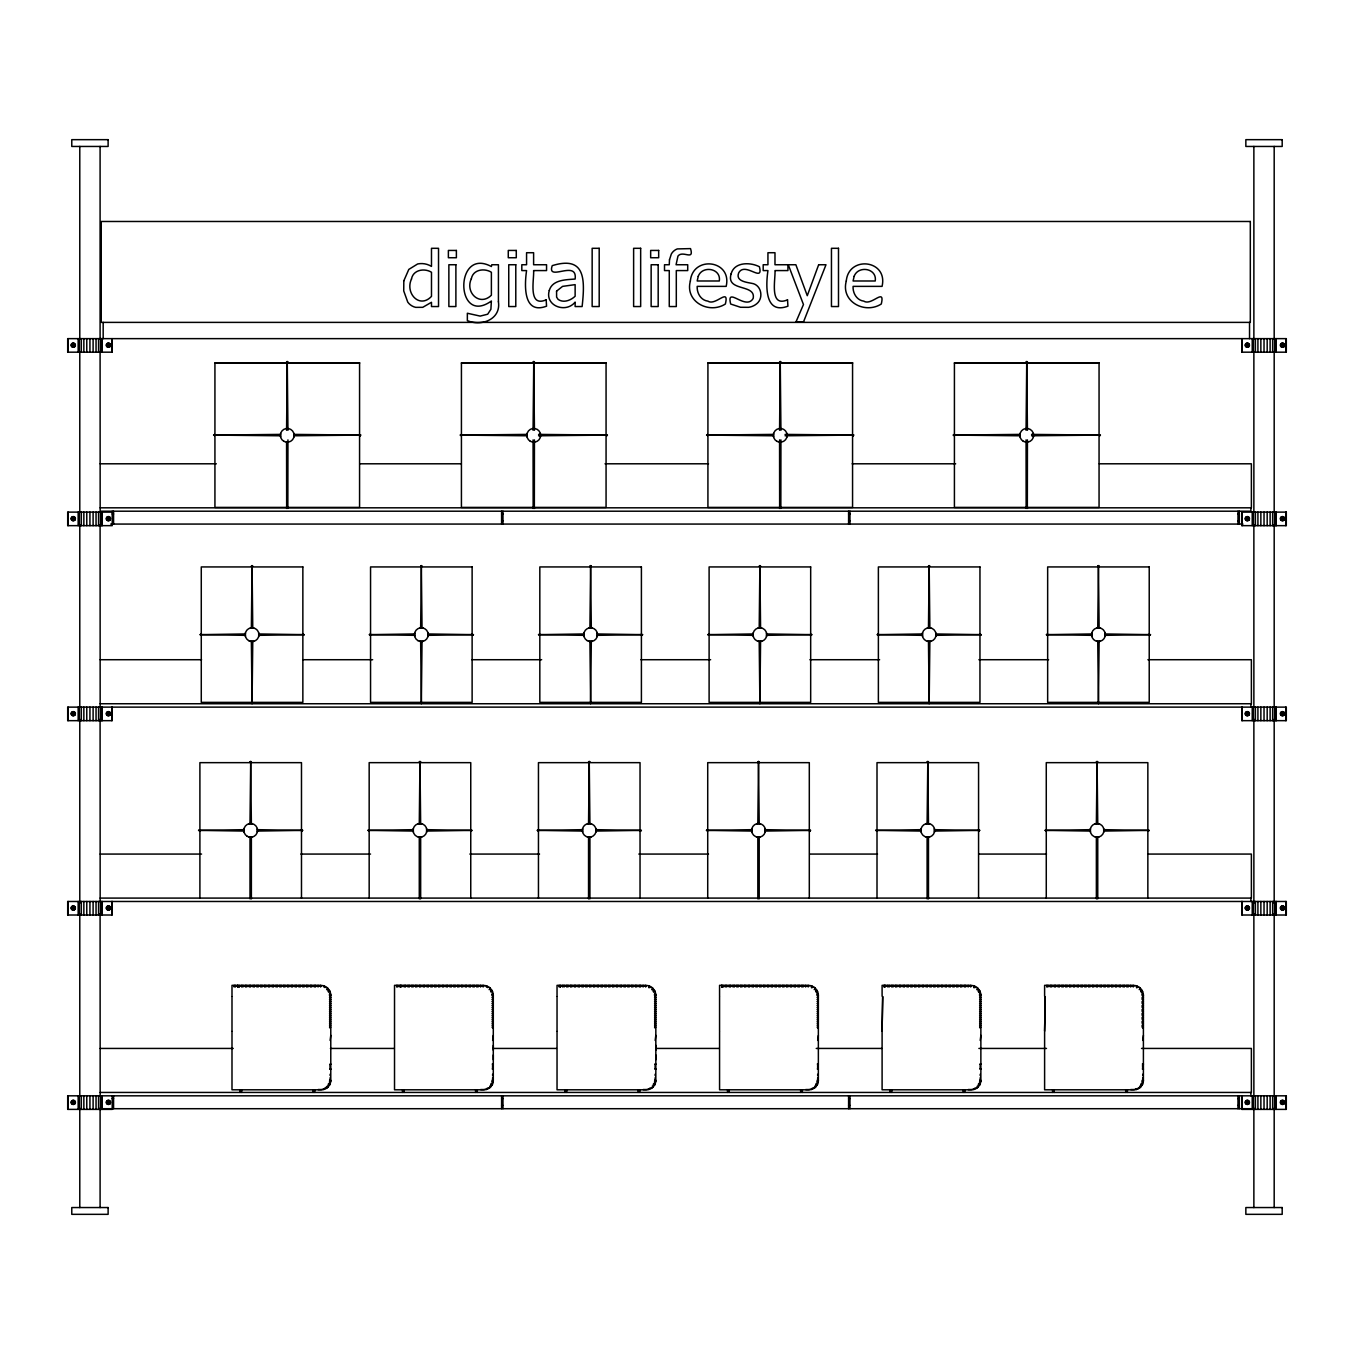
<?xml version="1.0" encoding="UTF-8"?>
<svg xmlns="http://www.w3.org/2000/svg" width="1354" height="1354" viewBox="0 0 1354 1354"><rect width="100%" height="100%" fill="white"/><g stroke="black" fill="none" stroke-linecap="round" stroke-linejoin="round"><path stroke-width="1.5" d="M245.412 632.86L245.412 636.431M280.616 433.517L280.616 437.071M258.716 636.431L258.716 632.86M293.903 437.071L293.903 433.517M244.042 828.597L244.042 832.151M257.345 832.151L257.345 828.597M414.696 632.86L414.696 636.431M427.982 636.431L427.982 632.86M413.325 828.597L413.325 832.151M421.754 823.723L418.183 823.723A6.888 6.888 0 0 0 415.103 835.232A6.888 6.888 0 0 0 426.612 832.151L426.612 828.597M527.112 433.517L527.112 437.071M540.398 437.071L540.398 433.517M583.963 632.86L583.963 636.431M597.266 636.431L597.266 632.86M582.592 828.597L582.592 832.151M591.021 823.723L587.467 823.723A6.888 6.888 0 0 0 584.369 835.232A6.888 6.888 0 0 0 595.878 832.151L595.878 828.597M773.608 433.517L773.608 437.071M753.247 632.86L753.247 636.431M786.894 437.071L786.894 433.517M761.676 628.002L758.105 628.002A6.888 6.888 0 0 0 755.024 639.511A6.888 6.888 0 0 0 766.533 636.431L766.533 632.86M751.876 828.597L751.876 832.151M760.288 823.723L756.734 823.723A6.888 6.888 0 0 0 753.653 835.232A6.888 6.888 0 0 0 765.162 832.151L765.162 828.597M922.514 632.86L922.514 636.431M930.943 628.002L927.388 628.002A6.888 6.888 0 0 0 924.291 639.511A6.888 6.888 0 0 0 935.817 636.431L935.817 632.86M921.143 828.597L921.143 832.151M929.572 823.723L926.001 823.723A6.888 6.888 0 0 0 922.92 835.232A6.888 6.888 0 0 0 934.429 832.151L934.429 828.597M1020.104 433.517L1020.104 437.071M1033.39 437.071L1033.39 433.517M1091.798 632.86L1091.798 636.431M1100.227 628.002L1096.655 628.002A6.888 6.888 0 0 0 1093.575 639.511A6.888 6.888 0 0 0 1105.084 636.431L1105.084 632.86M1090.41 828.597L1090.41 832.151M1098.839 823.723L1095.284 823.723A6.888 6.888 0 0 0 1092.204 835.232A6.888 6.888 0 0 0 1103.713 832.151L1103.713 828.597M287.843 508.444L287.945 439.915M534.339 508.444L534.441 439.915M780.835 508.444L780.936 439.915M1027.331 508.444L1027.432 439.915M648.972 987.811L649.548 986.101L648.295 985.678M811.503 987.811L812.078 986.101L810.826 985.678M974.017 987.811L974.609 986.101L973.34 985.678M1136.548 987.811L1137.123 986.101L1135.871 985.678M328.768 1083.352L328.21 1084.452L329.513 1085.096L330.071 1083.995M491.282 1083.352L490.74 1084.452L492.044 1085.096L492.585 1083.995M653.813 1083.352L653.271 1084.452L654.574 1085.096L655.116 1083.995M816.344 1083.352L815.785 1084.452L817.088 1085.096L817.63 1083.995M978.857 1083.352L978.316 1084.452L979.619 1085.096L980.161 1083.995M1141.388 1083.352L1140.847 1084.452L1142.133 1085.096L1142.691 1083.995M326.619 989.656L327.803 988.318L326.805 987.438M489.149 989.656L490.334 988.318L489.336 987.438M651.68 989.656L652.848 988.318L651.849 987.438M814.194 989.656L815.379 988.318L814.38 987.438M976.725 989.656L977.893 988.318L976.894 987.438M1139.239 989.656L1140.423 988.318L1139.425 987.438M250.101 898.43L251.285 898.43M419.368 898.43L420.552 898.43M588.651 898.43L589.836 898.43M757.918 898.43L759.103 898.43M927.185 898.43L928.387 898.43M1096.469 898.43L1097.654 898.43M71.948 344.813L73.048 343.916L74.605 345.659L73.505 346.573L72.05 344.813M107.118 344.813L108.202 343.916L109.759 345.659L108.659 346.573L107.203 344.813M71.948 518.294L73.048 517.397L74.605 519.141L73.505 520.038L72.05 518.294M107.118 518.294L108.202 517.397L109.759 519.141L108.659 520.038L107.203 518.294M71.948 713.304L73.048 712.407L74.605 714.15L73.505 715.064L72.05 713.304M107.118 713.304L108.202 712.407L109.759 714.15L108.659 715.064L107.203 713.304M71.948 907.671L73.048 906.757L74.605 908.5L72.236 908.991L72.05 907.671M107.118 907.671L108.202 906.757L109.759 908.5L107.389 908.991L107.203 907.671M71.948 1102.021L74.318 1101.53L73.607 1103.764L71.948 1102.021L73.048 1101.107M107.118 1102.021L109.471 1101.53L108.76 1103.764L107.118 1102.021L107.474 1103.341M108.76 1103.764L109.759 1102.85M1247.677 346.573L1248.405 344.339L1246.035 344.813L1247.677 346.573L1248.676 345.659M1281.561 519.631L1281.189 518.294L1283.558 517.82L1283.829 519.141L1281.476 519.631L1282.746 520.038M1281.273 518.294L1282.272 517.397M1247.677 715.064L1248.405 712.83L1246.035 713.304L1247.677 715.064L1248.676 714.15M1246.035 907.671L1248.405 907.18L1247.593 909.414L1246.035 907.671L1246.408 908.991M1282.272 906.757L1281.476 908.991L1283.829 908.5L1282.187 906.757L1281.476 908.991M1247.677 1103.764L1248.405 1101.53L1246.035 1102.021L1247.677 1103.764L1248.405 1101.53M1283.829 1102.85L1282.746 1103.764L1281.189 1102.021L1282.272 1101.107L1283.829 1102.85L1283.558 1101.53M489.623 1087.854L490.537 1087.042L489.742 1086.128M652.137 1087.854L653.068 1087.042L652.273 1086.128M814.668 1087.854L815.599 1087.042L814.786 1086.128M977.199 1087.854L978.113 1087.042L977.317 1086.128M1139.713 1087.854L1140.643 1087.042L1139.848 1086.128M323.792 1089.479L324.672 1088.227M486.323 1089.479L487.203 1088.227M648.854 1089.479L649.717 1088.227M811.368 1089.479L812.248 1088.227M973.898 1089.479L974.778 1088.227M1136.124 1088.633L1137.58 1089.09L1136.412 1089.479M250.287 628.002L253.841 628.002M253.841 641.288L250.287 641.288M419.554 628.002L423.125 628.002M423.125 641.288L419.554 641.288M588.838 628.002L592.392 628.002M592.392 641.288L588.838 641.288M761.676 641.288L758.105 641.288M930.943 641.288L927.388 641.288M1100.227 641.288L1096.655 641.288M248.916 823.723L252.47 823.723M252.47 837.026L248.916 837.026M421.754 837.026L418.183 837.026M591.021 837.026L587.467 837.026M760.288 837.026L756.734 837.026M929.572 837.026L926.001 837.026M1098.839 837.026L1095.284 837.026M329.344 994.259L330.698 994.174L330.782 995.495L330.782 1080.39L330.698 1081.609L329.479 1081.524M329.428 995.579L330.782 995.495A10.172 10.172 0 0 0 320.61 985.34L231.991 985.34L231.991 996.206M491.857 994.259L493.211 994.174L493.296 995.495L493.296 1080.39L493.228 1081.609L492.01 1081.524M491.942 995.579L493.296 995.495A10.172 10.172 0 0 0 483.141 985.34L394.522 985.34L394.522 996.206M654.388 994.259L655.742 994.174L655.827 995.495L655.827 1080.39L655.742 1081.609L654.524 1081.524M654.473 995.579L655.827 995.495A10.172 10.172 0 0 0 645.672 985.34L557.036 985.34L557.036 996.206M816.919 994.259L818.273 994.174L818.358 995.495L818.358 1080.39L818.273 1081.609L817.054 1081.524M817.004 995.579L818.358 995.495A10.172 10.172 0 0 0 808.186 985.34L719.566 985.34L719.566 996.206M979.433 994.259L980.787 994.174L980.871 995.495L980.871 1080.39L980.804 1081.609L979.568 1081.524M979.517 995.579L980.871 995.495A10.172 10.172 0 0 0 970.716 985.34L882.097 985.34L882.097 996.206M1141.964 994.259L1143.318 994.174L1143.402 995.495L1143.402 1080.39L1143.318 1081.609L1142.099 1081.524L1142.184 1080.306L1143.402 1080.39A9.427 9.427 0 0 1 1133.975 1089.801L1044.611 1089.801L1044.611 1031.46M1142.048 995.579L1143.402 995.495A10.172 10.172 0 0 0 1133.23 985.34L1044.611 985.34L1044.611 996.206M74.233 344.339L74.605 345.659M109.386 344.339L109.759 345.659M214.931 363.177L359.572 363.177M461.426 363.177L606.067 363.177M707.922 363.177L852.563 363.177M954.418 363.177L1099.059 363.177M280.363 434.397L213.56 435.091L280.363 435.785M294.14 434.397L360.959 435.091L294.14 435.785M526.858 434.397L460.055 435.091L526.858 435.785M538.57 434.397L607.455 435.091L538.57 435.785M773.354 434.397L706.551 435.091L773.354 435.785M785.066 434.397L853.951 435.091L785.066 435.785M1019.85 434.397L953.047 435.091L1019.85 435.785M1031.562 434.397L1100.447 435.091L1031.562 435.785M100.162 463.796L216.352 463.796M359.978 463.796L461.375 463.796M605.018 463.796L708.514 463.796M852.157 463.796L955.653 463.796M1099.296 463.796L1251.384 463.796L1251.384 507.818L100.162 507.818M112.213 512.117L67.7 512.117L67.7 525.657L112.213 525.657L112.213 511.203M112.213 513.978L113.567 513.978M501.606 513.978L502.96 513.978M848.603 513.978L849.957 513.978M1237.979 513.978L1239.333 513.978M74.233 517.82L74.605 519.141M109.386 517.82L109.759 519.141M501.606 520.799L502.96 520.799M848.603 520.799L849.957 520.799M1237.979 520.799L1239.333 520.799M110.723 524.066L1242.938 524.066M245.277 633.96L199.901 634.654L245.277 635.331M258.851 633.96L304.227 634.654L258.851 635.331M414.544 633.96L369.168 634.654L414.544 635.331M428.135 633.96L473.511 634.654L428.135 635.331M583.828 633.96L538.452 634.654L583.828 635.331M597.402 633.96L642.778 634.654L597.402 635.331M753.095 633.96L707.719 634.654L753.095 635.331M766.686 633.96L812.062 634.654L766.686 635.331M922.379 633.96L877.003 634.654L922.379 635.331M935.952 633.96L981.328 634.654L935.952 635.331M1091.646 633.96L1046.27 634.654L1091.646 635.331M1105.236 633.96L1150.595 634.654L1105.236 635.331M100.162 659.72L201.56 659.72M302.957 659.72L372.655 659.72M471.937 659.72L541.651 659.72M640.916 659.72L710.63 659.72M809.912 659.72L879.609 659.72M978.891 659.72L1048.605 659.72M1147.887 659.72L1251.384 659.72L1251.384 703.741L100.162 703.741M72.947 712.407L74.605 714.15M108.117 712.407L109.759 714.15M243.906 829.68L198.53 830.374L243.906 831.068M257.48 829.68L302.856 830.374L257.48 831.068M413.173 829.68L367.797 830.374L413.173 831.068M426.747 829.68L472.123 830.374L426.747 831.068M582.457 829.68L537.081 830.374L582.457 831.068M596.031 829.68L641.407 830.374L596.031 831.068M751.724 829.68L706.348 830.374L751.724 831.068M765.298 829.68L810.674 830.374L765.298 831.068M920.991 829.68L875.632 830.374L920.991 831.068M934.582 829.68L979.957 830.374L934.582 831.068M1090.275 829.68L1044.899 830.374L1090.275 831.068M1103.849 829.68L1149.224 830.374L1103.849 831.068M100.162 854.069L201.56 854.069M300.842 854.069L370.539 854.069M469.821 854.069L539.535 854.069M638.817 854.069L708.514 854.069M809.912 854.069L877.51 854.069M978.891 854.069L1046.49 854.069M1147.887 854.069L1251.384 854.069L1251.384 898.091L100.162 898.091M234.174 986.203L319.984 986.203A10.172 10.172 0 0 1 321.321 986.287M396.688 986.203L482.515 986.203A10.172 10.172 0 0 1 483.835 986.287M559.219 986.203L645.029 986.203A10.172 10.172 0 0 1 646.366 986.287M721.733 986.203L807.559 986.203A10.172 10.172 0 0 1 808.88 986.287M884.264 986.203L970.09 986.203A10.172 10.172 0 0 1 971.41 986.287M1046.794 986.203L1132.604 986.203A10.172 10.172 0 0 1 1133.941 986.287M329.513 997.475L330.782 997.475M492.044 997.475L493.296 997.475M654.557 997.475L655.827 997.475M817.088 997.475L818.358 997.475M979.602 997.475L980.871 997.475M1143.402 997.475L1142.133 997.475L1142.133 999.455L1143.402 999.455M329.513 999.455L330.782 999.455M492.044 999.455L493.296 999.455M654.557 999.455L655.827 999.455M817.088 999.455L818.358 999.455M979.602 999.455L980.871 999.455M329.513 1001.435L330.782 1001.435M492.044 1001.435L493.296 1001.435M654.557 1001.435L655.827 1001.435M817.088 1001.435L818.358 1001.435M979.602 1001.435L980.871 1001.435M1143.402 1001.435L1142.133 1001.435L1142.133 1003.416L1143.402 1003.416M329.513 1003.416L330.782 1003.416M492.044 1003.416L493.296 1003.416M654.557 1003.416L655.827 1003.416M817.088 1003.416L818.358 1003.416M979.602 1003.416L980.871 1003.416M329.513 1005.396L330.782 1005.396M492.044 1005.396L493.296 1005.396M654.557 1005.396L655.827 1005.396M817.088 1005.396L818.358 1005.396M979.602 1005.396L980.871 1005.396M1143.402 1005.396L1142.133 1005.396L1142.133 1007.376L1143.402 1007.376M329.513 1007.376L330.782 1007.376M492.044 1007.376L493.296 1007.376M654.557 1007.376L655.827 1007.376M817.088 1007.376L818.358 1007.376M979.602 1007.376L980.871 1007.376M329.513 1009.356L330.782 1009.356M492.044 1009.356L493.296 1009.356M654.557 1009.356L655.827 1009.356M817.088 1009.356L818.358 1009.356M979.602 1009.356L980.871 1009.356M1143.402 1009.356L1142.133 1009.356L1142.133 1011.336L1143.402 1011.336M329.513 1011.336L330.782 1011.336M492.044 1011.336L493.296 1011.336M654.557 1011.336L655.827 1011.336M817.088 1011.336L818.358 1011.336M979.602 1011.336L980.871 1011.336M329.513 1013.317L330.782 1013.317M492.044 1013.317L493.296 1013.317M654.557 1013.317L655.827 1013.317M817.088 1013.317L818.358 1013.317M979.602 1013.317L980.871 1013.317M1143.402 1013.317L1142.133 1013.317L1142.133 1015.297L1143.402 1015.297M329.513 1015.297L330.782 1015.297M492.044 1015.297L493.296 1015.297M654.557 1015.297L655.827 1015.297M817.088 1015.297L818.358 1015.297M979.602 1015.297L980.871 1015.297M329.513 1017.277L330.782 1017.277M492.044 1017.277L493.296 1017.277M654.557 1017.277L655.827 1017.277M817.088 1017.277L818.358 1017.277M979.602 1017.277L980.871 1017.277M1143.402 1017.277L1142.133 1017.277L1142.133 1019.257L1143.402 1019.257M329.513 1019.257L330.782 1019.257M492.044 1019.257L493.296 1019.257M654.557 1019.257L655.827 1019.257M817.088 1019.257L818.358 1019.257M979.602 1019.257L980.871 1019.257M329.513 1021.238L330.782 1021.238M492.044 1021.238L493.296 1021.238M654.557 1021.238L655.827 1021.238M817.088 1021.238L818.358 1021.238M979.602 1021.238L980.871 1021.238M1143.402 1021.238L1142.133 1021.238L1142.133 1023.218L1143.402 1023.218M329.513 1023.218L330.782 1023.218M492.044 1023.218L493.296 1023.218M654.557 1023.218L655.827 1023.218M817.088 1023.218L818.358 1023.218M979.602 1023.218L980.871 1023.218M329.513 1025.198L330.782 1025.198M492.044 1025.198L493.296 1025.198M654.557 1025.198L655.827 1025.198M817.088 1025.198L818.358 1025.198M979.602 1025.198L980.871 1025.198M1143.402 1025.198L1142.133 1025.198L1142.133 1027.178L1143.402 1027.161M329.513 1027.178L330.782 1027.178M492.044 1027.161L493.296 1027.178M654.557 1027.178L655.827 1027.161M817.088 1027.178L818.358 1027.178M979.602 1027.178L980.871 1027.178M330.782 1035.353L330.122 1040.414M493.296 1035.353L492.653 1040.414M655.827 1035.353L655.167 1040.414M818.358 1035.471L817.698 1040.414M980.871 1035.353L980.211 1040.414M1143.402 1035.471L1142.742 1040.414M493.296 1045.373L493.296 1050.213M655.827 1045.373L655.827 1050.213M100.162 1048.436L233.243 1048.436M330.41 1048.436L393.777 1048.436M493.059 1048.436L556.426 1048.436M655.708 1048.436L719.076 1048.436M816.242 1048.436L881.725 1048.436M978.891 1048.436L1046.49 1048.436M1141.54 1048.436L1251.384 1048.436L1251.384 1092.441L100.162 1092.441M493.296 1054.952L493.296 1059.793M655.827 1054.952L655.827 1059.793M330.782 1064.058L329.75 1064.346L330.782 1064.346M493.296 1064.058L492.264 1064.058L493.296 1064.346M655.827 1064.058L654.794 1064.058L655.827 1064.346M818.358 1064.058L817.325 1064.058L818.358 1064.346M980.871 1064.058L979.839 1064.058L980.871 1064.346M1143.402 1064.058L1142.37 1064.058L1143.402 1064.346M330.782 1068.966L329.75 1069.271L330.782 1069.271M493.296 1068.966L492.264 1068.966L493.296 1069.271M655.827 1068.966L654.794 1068.966L655.827 1069.271M818.358 1068.966L817.325 1068.966L818.358 1069.271M980.871 1068.966L979.839 1068.966L980.871 1069.271M1143.402 1068.966L1142.37 1068.966L1143.402 1069.271M318.105 1089.547L320.678 1089.547A9.427 9.427 0 0 0 323.115 1089.225M480.636 1089.547L483.209 1089.547A9.427 9.427 0 0 0 485.646 1089.225M643.15 1089.547L645.723 1089.547A9.427 9.427 0 0 0 648.177 1089.225M805.681 1089.547L808.253 1089.547A9.427 9.427 0 0 0 810.691 1089.225M968.195 1089.547L970.784 1089.547A9.427 9.427 0 0 0 973.221 1089.225M1130.725 1089.547L1133.298 1089.547A9.427 9.427 0 0 0 1135.735 1089.225M112.213 1098.602L113.567 1098.602M501.606 1098.602L502.96 1098.602M848.603 1098.602L849.957 1098.602M1237.979 1098.602L1239.333 1098.602M108.117 1101.107L109.471 1101.53M72.236 1103.341L72.05 1102.021M501.606 1105.423L502.96 1105.423M848.603 1105.423L849.957 1105.423M1237.979 1105.423L1239.333 1105.423M100.162 1108.706L1251.384 1108.706M979.653 1080.306L980.871 1080.39A9.427 9.427 0 0 1 971.461 1089.801L882.097 1089.801L882.097 1031.46M817.139 1080.306L818.358 1080.39A9.427 9.427 0 0 1 808.93 1089.801L719.566 1089.801L719.566 1031.46M654.608 1080.306L655.827 1080.39A9.427 9.427 0 0 1 646.417 1089.801L557.036 1089.801L557.036 1031.46M492.077 1080.306L493.296 1080.39A9.427 9.427 0 0 1 483.886 1089.801L394.522 1089.801L394.522 1031.46M329.564 1080.306L330.782 1080.39A9.427 9.427 0 0 1 321.355 1089.801L231.991 1089.801L231.991 1031.46M485.764 985.678L487.034 986.101M323.251 985.678L324.503 986.101M327.211 1086.128L328.023 1087.042L327.093 1087.854L326.297 1086.94M1142.624 991.602L1142.048 990.417L1140.711 991.077L1141.304 992.262M980.11 991.602L979.517 990.417L978.18 991.077L978.773 992.262M817.579 991.602L816.987 990.417L815.667 991.077L816.259 992.262M655.048 991.602L654.473 990.417L653.136 991.077L653.728 992.262M492.534 991.602L491.942 990.417L490.622 991.077L491.197 992.262M330.004 991.602L329.411 990.417L328.091 991.077L328.683 992.262M1026.146 508.444L1026.061 439.915M779.65 508.444L779.566 439.915M533.154 508.444L533.07 439.915M286.659 508.444L286.574 441.979M1285.877 338.635L1285.877 352.175M1285.877 512.117L1285.877 525.657M1285.877 707.126L1285.877 720.666M1285.877 901.476L1285.877 915.016M1285.877 1095.826L1285.877 1109.383M1276.23 338.635L1276.23 352.175M1276.23 512.117L1276.23 525.657M1276.23 707.126L1276.23 720.666M1276.23 901.476L1276.23 915.016M1276.23 1095.826L1276.23 1109.383M1275.806 338.635L1275.806 352.175M1275.806 512.117L1275.806 525.657M1275.806 707.126L1275.806 720.666M1275.806 901.476L1275.806 915.016M1275.806 1095.826L1275.806 1109.383M1274.588 338.635L1274.588 352.175M1274.588 512.117L1274.588 525.657M1274.588 707.126L1274.588 720.666M1274.588 901.476L1274.588 915.016M1274.588 1095.826L1274.588 1109.383M1274.182 146.435L1274.182 338.788M1274.182 351.481L1274.182 512.117M1274.182 524.81L1274.182 706.585M1274.182 719.279L1274.182 903.186M1274.182 913.747L1274.182 1095.538M1274.182 1108.215L1274.182 1207.565M1272.658 338.635L1272.658 352.175M1272.658 512.117L1272.658 525.657M1272.658 707.126L1272.658 720.666M1272.658 901.476L1272.658 915.016M1272.658 1095.826L1272.658 1109.383M1270.12 338.635L1270.12 352.175M1270.12 512.117L1270.12 525.657M1270.12 707.126L1270.12 720.666M1270.12 901.476L1270.12 915.016M1270.12 1095.826L1270.12 1109.383M1267.175 338.635L1267.175 352.175M1267.175 512.117L1267.175 525.657M1267.175 707.126L1267.175 720.666M1267.175 901.476L1267.175 915.016M1267.175 1095.826L1267.175 1109.383M1264.027 338.635L1264.027 352.175M1264.027 512.117L1264.027 525.657M1264.027 707.126L1264.027 720.666M1264.027 901.476L1264.027 915.016M1264.027 1095.826L1264.027 1109.383M1260.862 338.635L1260.862 352.175M1260.862 512.117L1260.862 525.657M1260.862 707.126L1260.862 720.666M1260.862 901.476L1260.862 915.016M1260.862 1095.826L1260.862 1109.383M1257.917 338.635L1257.917 352.175M1257.917 512.117L1257.917 525.657M1257.917 707.126L1257.917 720.666M1257.917 901.476L1257.917 915.016M1257.917 1095.826L1257.917 1109.383M1255.395 338.635L1255.395 352.175M1255.395 512.117L1255.395 525.657M1255.395 707.126L1255.395 720.666M1255.395 901.476L1255.395 915.016M1255.395 1095.826L1255.395 1109.383M1253.872 146.435L1253.872 338.788M1253.872 351.481L1253.872 512.117M1253.872 524.81L1253.872 706.585M1253.872 719.279L1253.872 903.186M1253.872 913.747L1253.872 1095.538M1253.872 1108.215L1253.872 1207.565M1253.449 338.635L1253.449 352.175M1253.449 512.117L1253.449 525.657M1253.449 707.126L1253.449 720.666M1253.449 901.476L1253.449 915.016M1253.449 1095.826L1253.449 1109.383M1252.23 338.635L1252.23 352.175M1252.23 512.117L1252.23 525.657M1252.23 707.126L1252.23 720.666M1252.23 901.476L1252.23 915.016M1252.23 1095.826L1252.23 1109.383M1250.893 507.818L1250.893 511.203L100.162 511.203L100.094 351.481M1250.893 703.741L1250.893 707.126M1250.893 898.091L1250.893 901.476M1250.893 1092.441L1250.893 1095.826M1249.539 322.387L1249.539 338.635M1242.126 338.635L1242.126 352.175M1242.126 512.117L1242.126 525.657M1242.126 707.126L1242.126 720.666M1242.126 901.476L1242.126 915.016M1242.126 1095.826L1242.126 1109.383M1241.787 338.635L1241.787 352.175L1286.3 352.175L1286.3 338.635L67.7 338.635L67.7 352.175L112.213 352.175L112.213 338.635M1241.787 707.126L1241.787 720.666L1286.3 720.666L1286.3 707.126L67.7 707.126L67.7 720.666L112.213 720.666L112.213 707.126M1241.787 901.476L1241.787 915.016L1286.3 915.016L1286.3 901.476L67.7 901.476L67.7 915.016L112.213 915.016L112.213 901.476M1241.787 1095.826L1241.787 1109.383L1286.3 1109.383L1286.3 1095.826L67.7 1095.826L67.7 1109.383L112.213 1109.383L112.213 1095.826M1239.333 511.203L1239.333 524.066M1239.333 1095.826L1239.333 1108.706M1237.979 511.203L1237.979 524.066M1237.979 1095.826L1237.979 1108.706M1147.853 898.091L1147.853 762.657L1046.27 762.657L1046.27 898.091M1142.776 1028.295L1142.776 996.375A10.172 10.172 0 0 0 1141.997 992.482M1142.691 1068.611L1142.556 1065.226M1142.725 1074.23L1142.725 1075.55M1142.725 1077.733L1142.725 1080.137A9.427 9.427 0 0 1 1140.779 1085.857M1133.23 985.34L1133.23 986.998M1130.692 985.34L1130.692 986.998M1128.136 985.34L1128.136 986.998M1127.374 1089.801L1127.374 1092.407M1126.866 985.34L1126.866 986.998M1125.716 1089.801L1125.716 1092.407M1124.328 985.34L1124.328 986.998M1123.041 985.34L1123.041 986.998M1120.503 985.34L1120.503 986.998M1119.216 985.34L1119.216 986.998M1116.678 985.34L1116.678 986.998M1115.408 985.34L1115.408 986.998M1112.853 985.34L1112.853 986.998M1111.583 985.34L1111.583 986.998M1109.028 985.34L1109.028 986.998M1107.758 985.34L1107.758 986.998M1105.202 985.34L1105.202 986.998M1103.933 985.34L1103.933 986.998M1101.394 985.34L1101.394 986.998M1100.108 985.34L1100.108 986.998M1099.126 627.85L1098.432 565.549L1097.755 627.85M1099.126 641.441L1098.432 703.741L1097.755 641.441M1097.755 823.587L1097.062 761.286L1096.368 823.587M1097.755 837.161L1097.755 898.785M1097.569 985.34L1097.569 986.998M1096.368 837.161L1096.368 898.785M1096.3 985.34L1096.3 986.998M1093.744 985.34L1093.744 986.998M1092.475 985.34L1092.475 986.998M1089.919 985.34L1089.919 986.998M1088.65 985.34L1088.65 986.998M1086.094 985.34L1086.094 986.998M1084.825 985.34L1084.825 986.998M1082.286 985.34L1082.286 986.998M1081 985.34L1081 986.998M1078.461 985.34L1078.461 986.998M1077.192 985.34L1077.192 986.998M1074.636 985.34L1074.636 986.998M1073.367 985.34L1073.367 986.998M1070.811 985.34L1070.811 986.998M1069.542 985.34L1069.542 986.998M1067.003 985.34L1067.003 986.998M1065.733 985.34L1065.733 986.998M1063.195 985.34L1063.195 986.998M1061.908 985.34L1061.908 986.998M1059.37 985.34L1059.37 986.998M1058.1 985.34L1058.1 986.998M1055.561 985.34L1055.561 986.998M1054.292 985.34L1054.292 986.998M1054.258 1089.801L1054.258 1092.407M1052.6 1089.801L1052.6 1092.407M1051.736 985.34L1051.703 986.998M1050.349 985.34L1050.264 986.998M1047.996 985.34L1047.894 986.998M1046.811 985.34L1046.744 986.998M1027.432 430.267L1026.738 361.4L1026.061 430.267M980.245 1028.295L980.245 996.375A10.172 10.172 0 0 0 979.484 992.482M980.161 1064.701L980.161 1068.611M980.194 1074.23L980.194 1075.55M980.194 1077.733L980.194 1080.137A9.427 9.427 0 0 1 978.248 1085.857M978.57 898.091L978.57 762.657L877.003 762.657L877.003 898.091M970.716 985.34L970.716 986.998M968.161 985.34L968.161 986.998M965.622 985.34L965.622 986.998M964.86 1089.801L964.86 1092.407M964.336 985.34L964.336 986.998M963.185 1089.801L963.185 1092.407M961.797 985.34L961.797 986.998M960.528 985.34L960.528 986.998M957.972 985.34L957.972 986.998M956.703 985.34L956.703 986.998M954.147 985.34L954.147 986.998M952.877 985.34L952.877 986.998M950.322 985.34L950.322 986.998M949.052 985.34L949.052 986.998M946.514 985.34L946.514 986.998M945.227 985.34L945.227 986.998M942.689 985.34L942.689 986.998M941.419 985.34L941.419 986.998M938.864 985.34L938.864 986.998M937.594 985.34L937.594 986.998M935.039 985.34L935.039 986.998M933.769 985.34L933.769 986.998M931.214 985.34L931.214 986.998M929.944 985.34L929.944 986.998M929.859 627.85L929.166 565.549L928.472 627.85M929.859 641.441L929.166 703.741L928.472 641.441M928.472 823.587L927.795 761.286L927.101 823.587M928.472 837.161L928.472 898.785M927.405 985.34L927.405 986.998M927.101 837.161L927.101 898.785M926.119 985.34L926.119 986.998M923.58 985.34L923.58 986.998M922.311 985.34L922.311 986.998M919.755 985.34L919.755 986.998M918.486 985.34L918.486 986.998M915.93 985.34L915.93 986.998M914.661 985.34L914.661 986.998M912.105 985.34L912.105 986.998M910.836 985.34L910.836 986.998M908.297 985.34L908.297 986.998M907.028 985.34L907.028 986.998M904.472 985.34L904.472 986.998M903.203 985.34L903.203 986.998M900.664 985.34L900.664 986.998M899.394 985.34L899.394 986.998M896.839 985.34L896.839 986.998M895.569 985.34L895.569 986.998M893.031 985.34L893.031 986.998M891.761 985.34L891.761 986.998M891.744 1089.801L891.744 1092.407M890.069 1089.801L890.069 1092.407M889.223 985.34L889.189 986.998M887.733 985.34L887.818 986.998M885.465 985.34L885.381 986.998M884.28 985.34L884.28 986.998M884.213 985.34L884.213 986.998M849.957 511.203L849.957 524.066M849.957 1095.826L849.957 1108.706M848.603 511.203L848.603 524.066M848.603 1095.826L848.603 1108.706M817.731 1028.295L817.731 996.375A10.172 10.172 0 0 0 816.953 992.482M817.681 1074.23L817.681 1075.55M817.681 1077.733L817.681 1080.137A9.427 9.427 0 0 1 815.734 1085.857M817.647 1064.701L817.647 1068.611M809.303 898.091L809.303 762.657L707.719 762.657L707.719 898.091M808.186 985.34L808.186 986.998M805.647 985.34L805.647 986.998M803.091 985.34L803.091 986.998M802.33 1089.801L802.33 1092.407M801.822 985.34L801.822 986.998M800.671 1089.801L800.671 1092.407M799.266 985.34L799.266 986.998M797.997 985.34L797.997 986.998M795.441 985.34L795.441 986.998M794.172 985.34L794.172 986.998M791.633 985.34L791.633 986.998M790.347 985.34L790.347 986.998M787.808 985.34L787.808 986.998M786.539 985.34L786.539 986.998M783.983 985.34L783.983 986.998M782.714 985.34L782.714 986.998M780.936 430.267L780.242 361.4L779.566 430.267M780.158 985.34L780.158 986.998M778.888 985.34L778.888 986.998M776.333 985.34L776.333 986.998M775.063 985.34L775.063 986.998M772.525 985.34L772.525 986.998M771.238 985.34L771.238 986.998M768.7 985.34L768.7 986.998M767.43 985.34L767.43 986.998M764.875 985.34L764.875 986.998M763.605 985.34L763.605 986.998M761.05 985.34L761.05 986.998M760.576 627.85L759.882 565.549L759.205 627.85M760.576 641.441L759.882 703.741L759.205 641.441M759.78 985.34L759.78 986.998M759.205 823.587L758.511 761.286L757.834 823.587M759.205 837.161L759.205 898.785M757.834 837.161L757.834 898.785M757.224 985.34L757.224 986.998M755.955 985.34L755.955 986.998M753.416 985.34L753.416 986.998M752.13 985.34L752.13 986.998M749.591 985.34L749.591 986.998M748.322 985.34L748.322 986.998M745.766 985.34L745.766 986.998M744.497 985.34L744.497 986.998M741.958 985.34L741.958 986.998M740.689 985.34L740.689 986.998M738.133 985.34L738.133 986.998M736.864 985.34L736.864 986.998M734.325 985.34L734.325 986.998M733.056 985.34L733.056 986.998M730.5 985.34L730.5 986.998M729.231 985.34L729.231 986.998M729.214 1089.801L729.214 1092.407M727.555 1089.801L727.555 1092.407M726.658 985.34L726.692 986.998M725.287 985.34L725.219 986.998M721.767 985.34L721.767 986.998M721.699 985.34L721.699 986.998M719.566 996.629L719.566 1031.037M655.201 1028.295L655.201 996.375A10.172 10.172 0 0 0 654.862 993.734M655.116 1064.701L655.116 1068.611M655.15 1074.23L655.15 1075.55M655.15 1077.733L655.15 1080.137A9.427 9.427 0 0 1 654.828 1082.574M645.672 985.34L645.672 986.998M643.116 985.34L643.116 986.998M640.56 985.34L640.56 986.998M640.036 898.091L640.036 762.657L538.452 762.657L538.452 898.091M639.799 1089.801L639.799 1092.407M639.291 985.34L639.291 986.998M638.14 1089.801L638.14 1092.407M636.752 985.34L636.752 986.998M635.466 985.34L635.466 986.998M632.927 985.34L632.927 986.998M631.658 985.34L631.658 986.998M629.102 985.34L629.102 986.998M627.833 985.34L627.833 986.998M625.277 985.34L625.277 986.998M624.008 985.34L624.008 986.998M621.452 985.34L621.452 986.998M620.183 985.34L620.183 986.998M617.644 985.34L617.644 986.998M616.358 985.34L616.358 986.998M613.819 985.34L613.819 986.998M612.55 985.34L612.55 986.998M609.994 985.34L609.994 986.998M608.725 985.34L608.725 986.998M606.169 985.34L606.169 986.998M604.899 985.34L604.899 986.998M602.344 985.34L602.344 986.998M601.074 985.34L601.074 986.998M598.536 985.34L598.536 986.998M597.249 985.34L597.249 986.998M594.711 985.34L594.711 986.998M593.441 985.34L593.441 986.998M591.309 627.85L590.615 565.549L589.921 627.85M591.309 641.441L590.615 703.741L589.921 641.441M590.886 985.34L590.886 986.998M589.921 823.587L589.244 761.286L588.55 823.587M589.921 837.161L589.921 898.785M589.616 985.34L589.616 986.998M588.55 837.161L588.55 898.785M587.061 985.34L587.061 986.998M585.791 985.34L585.791 986.998M583.236 985.34L583.236 986.998M581.966 985.34L581.966 986.998M579.427 985.34L579.427 986.998M578.158 985.34L578.158 986.998M575.619 985.34L575.619 986.998M574.35 985.34L574.35 986.998M571.794 985.34L571.794 986.998M570.525 985.34L570.525 986.998M567.986 985.34L567.986 986.998M566.717 985.34L566.717 986.998M566.683 1089.801L566.683 1092.407M565.024 1089.801L565.024 1092.407M564.127 985.34L564.161 986.998M562.773 985.34L562.689 986.998M559.236 985.34L559.168 986.998M557.036 996.629L557.036 1031.037M534.441 430.267L533.747 361.4L533.07 430.267M502.96 511.203L502.96 524.066M502.96 1095.826L502.96 1108.706M501.606 511.203L501.606 524.066M501.606 1095.826L501.606 1108.706M492.67 1028.295L492.67 996.375A10.172 10.172 0 0 0 492.331 993.734M492.585 1064.701L492.585 1068.611M492.619 1074.23L492.619 1075.55M492.619 1077.733L492.619 1080.137A9.427 9.427 0 0 1 492.297 1082.574M483.141 985.34L483.141 986.998M480.585 985.34L480.585 986.998M478.047 985.34L478.047 986.998M477.285 1089.801L477.285 1092.407M476.777 985.34L476.777 986.998M475.609 1089.801L475.609 1092.407M474.222 985.34L474.222 986.998M472.952 985.34L472.952 986.998M470.752 898.091L470.752 762.657L369.168 762.657L369.168 898.091M470.397 985.34L470.397 986.998M469.127 985.34L469.127 986.998M466.571 985.34L466.571 986.998M465.302 985.34L465.302 986.998M462.763 985.34L462.763 986.998M461.477 985.34L461.477 986.998M458.938 985.34L458.938 986.998M457.669 985.34L457.669 986.998M455.113 985.34L455.113 986.998M453.844 985.34L453.844 986.998M451.288 985.34L451.288 986.998M450.019 985.34L450.019 986.998M447.463 985.34L447.463 986.998M446.194 985.34L446.194 986.998M443.655 985.34L443.655 986.998M442.369 985.34L442.369 986.998M439.83 985.34L439.83 986.998M438.561 985.34L438.561 986.998M436.005 985.34L436.005 986.998M434.736 985.34L434.736 986.998M432.18 985.34L432.18 986.998M430.91 985.34L430.91 986.998M428.355 985.34L428.355 986.998M427.085 985.34L427.085 986.998M424.547 985.34L424.547 986.998M423.26 985.34L423.26 986.998M422.025 627.85L421.348 565.549L420.654 627.85M422.025 641.441L421.348 703.741L420.654 641.441M420.654 823.587L419.96 761.286L419.283 823.587M420.654 837.161L420.654 898.785M420.722 985.34L420.722 986.998M419.452 985.34L419.452 986.998M419.283 837.161L419.283 898.785M416.897 985.34L416.897 986.998M415.627 985.34L415.627 986.998M413.088 985.34L413.088 986.998M411.819 985.34L411.819 986.998M409.28 985.34L409.28 986.998M407.994 985.34L407.994 986.998M405.455 985.34L405.455 986.998M404.186 985.34L404.186 986.998M404.169 1089.801L404.169 1092.407M402.51 1089.801L402.51 1092.407M401.613 985.34L401.647 986.998M400.242 985.34L400.242 986.998M400.175 985.34L400.175 986.998M397.89 985.34L397.805 986.998M396.722 985.34L396.654 986.998M394.522 996.629L394.522 1031.037M330.156 1028.295L330.156 996.375A10.172 10.172 0 0 0 329.801 993.734M330.071 1068.611L329.936 1065.226M330.105 1074.23L330.105 1075.55M330.105 1077.733L330.105 1080.137A9.427 9.427 0 0 1 329.784 1082.574M320.61 985.34L320.61 986.998M318.072 985.34L318.072 986.998M315.516 985.34L315.516 986.998M314.754 1089.801L314.754 1092.407M314.246 985.34L314.246 986.998M313.096 1089.801L313.096 1092.407M311.691 985.34L311.691 986.998M310.421 985.34L310.421 986.998M307.883 985.34L307.883 986.998M306.596 985.34L306.596 986.998M304.058 985.34L304.058 986.998M302.788 985.34L302.788 986.998M301.485 898.091L301.485 762.657L199.901 762.657L199.901 898.091M300.233 985.34L300.233 986.998M298.963 985.34L298.963 986.998M296.408 985.34L296.408 986.998M295.138 985.34L295.138 986.998M292.582 985.34L292.582 986.998M291.313 985.34L291.313 986.998M288.774 985.34L288.774 986.998M287.945 430.267L287.251 361.4L286.574 430.267M287.488 985.34L287.488 986.998M284.949 985.34L284.949 986.998M283.68 985.34L283.68 986.998M281.124 985.34L281.124 986.998M279.855 985.34L279.855 986.998M277.299 985.34L277.299 986.998M276.03 985.34L276.03 986.998M273.474 985.34L273.474 986.998M272.205 985.34L272.205 986.998M269.666 985.34L269.666 986.998M268.38 985.34L268.38 986.998M265.841 985.34L265.841 986.998M264.555 985.34L264.555 986.998M262.016 985.34L262.016 986.998M260.747 985.34L260.747 986.998M258.191 985.34L258.191 986.998M256.921 985.34L256.921 986.998M254.383 985.34L254.383 986.998M253.113 985.34L253.113 986.998M252.758 627.85L252.064 565.549L251.37 627.85M252.758 641.441L252.064 703.741L251.37 641.441M251.37 823.587L250.693 761.286L249.999 823.587M251.37 837.161L251.37 898.785M250.558 985.34L250.558 986.998M249.999 837.161L249.999 898.785M249.288 985.34L249.288 986.998M246.75 985.34L246.75 986.998M245.48 985.34L245.48 986.998M242.941 985.34L242.941 986.998M241.655 985.34L241.655 986.998M241.638 1089.801L241.638 1092.407M239.98 1089.801L239.98 1092.407M237.729 985.34L237.729 986.998M237.644 985.34L237.644 986.998M235.274 985.34L235.376 986.998M234.191 985.34L234.124 986.998M231.991 996.629L231.991 1031.037M113.567 511.203L113.567 524.066M113.567 1095.826L113.567 1108.706M111.807 338.635L111.807 352.175M111.807 707.126L111.807 720.666M111.807 901.476L111.807 915.016M103.175 322.387L103.175 338.635M102.142 338.635L102.142 352.175M102.142 512.117L102.142 525.657M102.142 707.126L102.142 720.666M102.142 901.476L102.142 915.016M102.142 1095.826L102.142 1109.383M101.736 338.635L101.736 352.175M101.736 512.117L101.736 525.657M101.736 707.126L101.736 720.666M101.736 901.476L101.736 915.016M101.736 1095.826L101.736 1109.383M100.518 338.635L100.518 352.175M100.518 512.117L100.518 525.657M100.518 707.126L100.518 720.666M100.518 901.476L100.518 915.016M100.518 1095.826L100.518 1109.383M100.094 146.435L100.094 338.788M100.094 524.81L100.162 707.126M100.094 719.279L100.162 901.476M100.094 913.747L100.162 1095.826M100.094 1108.215L100.094 1207.565M98.571 338.635L98.571 352.175M98.571 512.117L98.571 525.657M98.571 707.126L98.571 720.666M98.571 901.476L98.571 915.016M98.571 1095.826L98.571 1109.383M96.049 338.635L96.049 352.175M96.049 512.117L96.049 525.657M96.049 707.126L96.049 720.666M96.049 901.476L96.049 915.016M96.049 1095.826L96.049 1109.383M93.104 338.635L93.104 352.175M93.104 512.117L93.104 525.657M93.104 707.126L93.104 720.666M93.104 901.476L93.104 915.016M93.104 1095.826L93.104 1109.383M89.939 338.635L89.939 352.175M89.939 512.117L89.939 525.657M89.939 707.126L89.939 720.666M89.939 901.476L89.939 915.016M89.939 1095.826L89.939 1109.383M86.774 338.635L86.774 352.175M86.774 512.117L86.774 525.657M86.774 707.126L86.774 720.666M86.774 901.476L86.774 915.016M86.774 1095.826L86.774 1109.383M83.846 338.635L83.846 352.175M83.846 512.117L83.846 525.657M83.846 707.126L83.846 720.666M83.846 901.476L83.846 915.016M83.846 1095.826L83.846 1109.383M81.308 338.635L81.308 352.175M81.308 512.117L81.308 525.657M81.308 707.126L81.308 720.666M81.308 901.476L81.308 915.016M81.308 1095.826L81.308 1109.383M79.784 146.435L79.784 338.788M79.784 351.481L79.784 512.117M79.784 524.81L79.784 706.585M79.784 719.279L79.784 903.186M79.784 913.747L79.784 1095.538M79.784 1108.215L79.784 1207.565M79.378 338.635L79.378 352.175M79.378 512.117L79.378 525.657M79.378 707.126L79.378 720.666M79.378 901.476L79.378 915.016M79.378 1095.826L79.378 1109.383M78.16 338.635L78.16 352.175M78.16 512.117L78.16 525.657M78.16 707.126L78.16 720.666M78.16 901.476L78.16 915.016M78.16 1095.826L78.16 1109.383M68.038 338.635L68.038 352.175M68.038 512.117L68.038 525.657M68.038 707.126L68.038 720.666M68.038 901.476L68.038 915.016M68.038 1095.826L68.038 1109.383M1095.284 823.723A6.888 6.888 0 0 1 1103.713 832.151M926.001 823.723A6.888 6.888 0 0 1 934.429 832.151M756.734 823.723A6.888 6.888 0 0 1 765.162 832.151M587.467 823.723A6.888 6.888 0 0 1 595.878 832.151M418.183 823.723A6.888 6.888 0 0 1 426.612 832.151M1249.15 713.135A2.031 2.014 -90 0 1 1246.848 715.674A2.031 2.014 -90 0 1 1245.545 712.509A2.031 2.014 -90 0 1 1248.947 712.661M1284.303 713.135A2.031 2.014 -90 0 1 1282.001 715.674A2.031 2.014 -90 0 1 1280.698 712.509A2.031 2.014 -90 0 1 1284.1 712.661M75.062 714.201A2.031 2.014 -90 0 1 72.117 715.437A2.031 2.014 -90 0 1 71.694 712.238A2.031 2.014 -90 0 1 74.859 712.661M110.216 714.201A2.031 2.014 -90 0 1 107.271 715.437A2.031 2.014 -90 0 1 106.848 712.238A2.031 2.014 -90 0 1 110.012 712.661M1248.947 909.042A2.031 2.014 -90 0 1 1245.545 909.194A2.031 2.014 -90 0 1 1246.848 906.012A2.031 2.014 -90 0 1 1249.15 908.551M75.062 519.174A2.031 2.014 -90 0 1 71.965 520.325A2.031 2.014 -90 0 1 71.965 516.991A2.031 2.014 -90 0 1 75.062 518.125M110.216 519.174A2.031 2.014 -90 0 1 107.118 520.325A2.031 2.014 -90 0 1 107.118 516.991A2.031 2.014 -90 0 1 110.216 518.125M75.062 1102.901A2.031 2.014 -90 0 1 72.117 1104.136A2.031 2.014 -90 0 1 71.694 1100.937A2.031 2.014 -90 0 1 74.859 1101.361M1249.15 1101.851A2.031 2.014 -90 0 1 1246.848 1104.373A2.031 2.014 -90 0 1 1245.545 1101.208A2.031 2.014 -90 0 1 1248.947 1101.361M1284.303 1101.851A2.031 2.014 -90 0 1 1282.001 1104.373A2.031 2.014 -90 0 1 1280.698 1101.208A2.031 2.014 -90 0 1 1284.1 1101.361M75.062 345.71A2.031 2.014 -90 0 1 71.965 346.844A2.031 2.014 -90 0 1 71.965 343.51A2.031 2.014 -90 0 1 75.062 344.644M110.216 345.71A2.031 2.014 -90 0 1 107.118 346.844A2.031 2.014 -90 0 1 107.118 343.51A2.031 2.014 -90 0 1 110.216 344.644M1096.655 628.002A6.888 6.888 0 0 1 1105.084 636.431M927.388 628.002A6.888 6.888 0 0 1 935.817 636.431M758.105 628.002A6.888 6.888 0 0 1 766.533 636.431M977.436 1086.788A9.427 9.427 0 0 1 974.389 1088.836M973.983 986.981A10.172 10.172 0 0 1 975.168 987.574M978.147 990.18A10.172 10.172 0 0 1 978.891 991.28M329.377 1083.742A9.427 9.427 0 0 1 328.159 1085.857M327.346 1086.788A9.427 9.427 0 0 1 324.283 1088.836M323.877 986.981A10.172 10.172 0 0 1 325.062 987.574M328.057 990.18A10.172 10.172 0 0 1 328.785 991.28M491.908 1083.742A9.427 9.427 0 0 1 490.673 1085.857M488.946 1087.601A9.427 9.427 0 0 1 486.814 1088.836M486.408 986.981A10.172 10.172 0 0 1 487.592 987.574M490.571 990.18A10.172 10.172 0 0 1 491.316 991.28M654.439 1083.742A9.427 9.427 0 0 1 653.203 1085.857M651.46 1087.601A9.427 9.427 0 0 1 649.328 1088.836M648.921 986.981A10.172 10.172 0 0 1 650.123 987.574M653.102 990.18A10.172 10.172 0 0 1 653.847 991.28M814.922 1086.788A9.427 9.427 0 0 1 811.858 1088.836M811.452 986.981A10.172 10.172 0 0 1 812.637 987.574M815.633 990.18A10.172 10.172 0 0 1 816.36 991.28M1139.966 1086.788A9.427 9.427 0 0 1 1136.903 1088.836M1136.497 986.981A10.172 10.172 0 0 1 1137.698 987.574M1140.677 990.18A10.172 10.172 0 0 1 1141.405 991.28M498.424 301.79C501.115 319.409 481.245 326.788 467.35 320.593L467.35 313.248L480.162 316.091L487.694 314.213L490.893 309.287L491.384 301.011C455.215 326.754 454.013 246.513 491.384 266.535L491.79 264.741L498.424 264.741L498.424 301.79M669.485 259.799L669.265 264.741L664.509 264.741L664.509 270.58L669.265 270.58L669.265 306.546L676.306 306.546L676.306 270.58L687.714 270.58L687.714 264.741L676.069 264.741L677.965 256.075C682.788 249.915 694.399 261.288 690.523 248.611L677.305 248.916A11.374 11.374 0 0 0 671.313 254.044L669.485 259.799M403.814 280.837L403.729 290.941L407.757 302.128A13.422 13.422 0 0 0 415.712 307.358L422.736 307.324L431.486 302.28L431.486 306.546L438.527 306.546L438.527 248.307L431.486 248.307L431.486 266.416A18.99 18.99 0 0 0 417.641 263.962L408.806 269.412L403.814 280.837M690.371 281.04C684.667 301.688 709.022 314.483 725.372 304.007C729.434 286.93 715.64 306.258 707.939 301.147C700.847 300.3 696.751 293.056 697.192 286.371L726.167 286.371C732.379 259.799 692.673 255.229 690.371 281.04M846.284 281.04C840.58 301.688 864.935 314.483 881.285 304.007C885.33 286.93 871.536 306.258 863.852 301.147C856.76 300.3 852.648 293.056 853.088 286.371L882.063 286.371C888.292 259.799 848.569 255.229 846.284 281.04M731.143 273.796C725.541 292.109 756.175 283.494 753.162 298.388C746.003 311.115 725.947 285.406 730.686 304.041L740.52 307.273L748.491 307.324A15.96 15.96 0 0 0 756.751 303.736C763.961 297.982 761.354 284.526 751.622 283.308C746.257 282.241 735.442 281.09 738.658 272.966C744.768 261.119 763.741 283.561 759.408 266.755C750.421 262.067 734.325 261.796 731.143 273.796M411.481 279.042C404.863 293.006 419.452 309.203 431.486 296.374L431.486 272.256C424.428 267.872 413.072 269.768 411.481 279.042M549.301 290.399C544.545 305.886 565.887 313.705 575.128 302.094L575.128 306.546L582.118 306.546C585.063 279.77 585.639 255.364 552.246 265.638C546.356 282.461 577.684 259.037 575.128 279.042C566.124 279.787 552.432 279.601 549.301 290.399M471.378 278.619C464.828 292.582 479.722 306.715 491.384 295.206L491.384 272.256C484.444 267.906 473.121 269.446 471.378 278.619M556.562 291.144L556.612 297.118L558.119 299.403C563.552 303.262 570.745 300.368 575.128 296.255L575.128 284.645L562.587 286.371L556.562 291.144M698.241 276.318L697.192 280.989L719.312 280.989C721.343 268.126 702.235 265.198 698.241 276.318M854.137 276.318L853.088 280.989L875.226 280.989C877.257 268.126 858.148 265.198 854.137 276.318M214.931 435.091C214.084 437.156 214.084 433.009 214.931 435.091M201.272 634.654C200.426 636.718 200.426 632.572 201.272 634.654M287.945 362.077L286.574 362.077L287.945 362.077M252.758 566.243L251.37 566.243L252.758 566.243M199.901 830.374C199.055 832.456 199.055 828.309 199.901 830.374M286.659 507.75L287.945 508.105L286.659 507.75M251.472 702.709L252.758 703.048L251.472 702.709M251.37 761.963L249.999 761.963L251.37 761.963M302.941 634.298L303.55 635.331L302.941 634.298M359.673 434.752L360.266 435.785L359.673 434.752M301.57 830.036L302.162 831.068L301.57 830.036M370.556 634.654C369.693 636.718 369.693 632.572 370.556 634.654M422.025 566.243L420.654 566.243L422.025 566.243M461.426 435.091C460.58 437.156 460.58 433.009 461.426 435.091M369.168 830.374C368.322 832.456 368.322 828.309 369.168 830.374M420.739 702.709L422.025 703.048L420.739 702.709M420.654 761.963L419.283 761.963L420.654 761.963M534.441 362.077L533.07 362.077L534.441 362.077M472.224 634.298L472.817 635.331L472.224 634.298M533.154 507.75L534.441 508.105L533.154 507.75M470.853 830.036L471.446 831.068L470.853 830.036M539.823 634.654C538.977 636.718 538.977 632.572 539.823 634.654M606.169 434.752L606.761 435.785L606.169 434.752M591.309 566.243L589.921 566.243L591.309 566.243M538.452 830.374C537.589 832.456 537.589 828.309 538.452 830.374M590.022 702.709L591.309 703.048L590.022 702.709M589.921 761.963L588.55 761.963L589.921 761.963M641.491 634.298L642.101 635.331L641.491 634.298M707.922 435.091C707.076 437.156 707.076 433.009 707.922 435.091M640.12 830.036L640.713 831.068L640.12 830.036M780.936 362.077L779.566 362.077L780.936 362.077M709.107 634.654C708.244 636.718 708.244 632.572 709.107 634.654M760.576 566.243L759.205 566.243L760.576 566.243M779.65 507.75L780.936 508.105L779.65 507.75M707.719 830.374C706.873 832.456 706.873 828.309 707.719 830.374M759.289 702.709L760.576 703.048L759.289 702.709M759.205 761.963L757.834 761.963L759.205 761.963M852.665 434.752L853.257 435.785L852.665 434.752M810.775 634.298L811.368 635.331L810.775 634.298M809.387 830.036L809.997 831.068L809.387 830.036M878.374 634.654C877.527 636.718 877.527 632.572 878.374 634.654M954.418 435.091C953.571 437.156 953.571 433.009 954.418 435.091M929.859 566.243L928.472 566.243L929.859 566.243M877.003 830.374C876.14 832.456 876.14 828.309 877.003 830.374M928.573 702.709L929.859 703.048L928.573 702.709M1027.432 362.077L1026.061 362.077L1027.432 362.077M928.472 761.963L927.101 761.963L928.472 761.963M980.042 634.298L980.634 635.331L980.042 634.298M1026.146 507.75L1027.432 508.105L1026.146 507.75M978.671 830.036L979.264 831.068L978.671 830.036M1099.16 434.752L1099.753 435.785L1099.16 434.752M1047.658 634.654C1046.794 636.718 1046.794 632.572 1047.658 634.654M1099.126 566.243L1097.755 566.243L1099.126 566.243M1046.27 830.374C1045.423 832.456 1045.423 828.309 1046.27 830.374M1097.84 702.709L1099.126 703.048L1097.84 702.709M1097.755 761.963L1096.368 761.963L1097.755 761.963M1149.326 634.298L1149.918 635.331L1149.326 634.298M1147.938 830.036L1148.547 831.068L1147.938 830.036M818.662 264.741L807.272 295.697L795.864 264.741L788.265 264.741L803.464 304.532L795.966 321.964L803.497 321.964L825.991 264.741L818.662 264.741M1282.272 343.916L1281.189 344.813L1282.83 346.573L1283.829 345.659L1282.272 343.916M1247.119 517.397L1246.035 518.294L1247.677 520.038L1248.676 519.141L1247.119 517.397M1282.272 712.407L1281.189 713.304L1282.83 715.064L1283.829 714.15L1282.272 712.407M546.153 299.843C527.62 307.781 534.288 279.449 533.611 270.58L546.559 270.58L546.559 264.741L533.611 264.741L533.611 252.724L526.571 252.724L526.571 264.741L521.815 264.741L521.815 270.58L526.571 270.58C524.489 284.899 522.949 315.076 546.559 306.173L546.153 299.843M787.52 299.843C768.97 307.781 775.656 279.449 774.979 270.58L787.926 270.58L787.926 264.741L774.979 264.741L774.979 252.724L767.938 252.724L767.938 264.741L763.182 264.741L763.182 270.58L767.938 270.58C765.856 284.899 764.316 315.076 787.926 306.173L787.52 299.843M108.117 139.665L71.779 139.665L71.779 146.452L108.117 146.452L108.117 139.665M1282.187 139.665L1245.849 139.665L1245.849 146.452L1282.187 146.452L1282.187 139.665M1250.317 221.481L101.245 221.481L101.245 322.387L1250.317 322.387L1250.317 221.481M599.196 248.307L592.155 248.307L592.155 306.546L599.196 306.546L599.196 248.307M640.662 248.307L633.621 248.307L633.621 306.546L640.662 306.546L640.662 248.307M838.498 248.307L831.458 248.307L831.458 306.546L838.498 306.546L838.498 248.307M456.383 250.439L448.377 250.439L448.377 257.734L456.383 257.734L456.383 250.439M516.28 250.439L508.275 250.439L508.275 257.734L516.28 257.734L516.28 250.439M658.67 250.439L650.665 250.439L650.665 257.734L658.67 257.734L658.67 250.439M455.892 264.741L448.868 264.741L448.868 306.546L455.892 306.546L455.892 264.741M515.789 264.741L508.749 264.741L508.749 306.546L515.789 306.546L515.789 264.741M658.179 264.741L651.139 264.741L651.139 306.546L658.179 306.546L658.179 264.741M359.572 362.77L214.931 362.77L214.931 507.411L359.572 507.411L359.572 362.77M606.067 362.77L461.426 362.77L461.426 507.411L606.067 507.411L606.067 362.77M852.563 362.77L707.922 362.77L707.922 507.411L852.563 507.411L852.563 362.77M1099.059 362.77L954.418 362.77L954.418 507.411L1099.059 507.411L1099.059 362.77M1286.3 512.117L1241.787 512.117L1241.787 525.657L1286.3 525.657L1286.3 512.117M302.856 566.937L201.272 566.937L201.272 702.371L302.856 702.371L302.856 566.937M472.123 566.937L370.556 566.937L370.556 702.371L472.123 702.371L472.123 566.937M641.407 566.937L539.823 566.937L539.823 702.371L641.407 702.371L641.407 566.937M810.674 566.937L709.107 566.937L709.107 702.371L810.674 702.371L810.674 566.937M979.957 566.937L878.374 566.937L878.374 702.371L979.957 702.371L979.957 566.937M1149.224 566.937L1047.658 566.937L1047.658 702.371L1149.224 702.371L1149.224 566.937M882.69 996.629L882.097 1031.037L882.69 996.629M1045.203 996.629L1044.611 1031.037L1045.203 996.629M108.117 1207.548L71.779 1207.548L71.779 1214.335L108.117 1214.335L108.117 1207.548M1282.187 1207.548L1245.849 1207.548L1245.849 1214.335L1282.187 1214.335L1282.187 1207.548M722.934 986.998L722.934 985.34L722.85 986.998M560.421 986.998L560.421 985.34L560.336 986.998M239.116 986.998L239.116 985.34L239.083 986.998M247.257 836.332A6.888 6.888 0 0 0 257.565 830.374A6.888 6.888 0 0 0 247.257 824.417A6.888 6.888 0 0 0 247.257 836.332M248.628 640.611A6.888 6.888 0 0 0 258.952 634.654A6.888 6.888 0 0 0 248.628 628.696A6.888 6.888 0 0 0 248.628 640.611M1248.896 715.098A2.031 2.014 -90 0 0 1247.982 711.713A2.031 2.014 -90 0 0 1245.511 714.201A2.031 2.014 -90 0 0 1248.896 715.098M1284.049 715.098A2.031 2.014 -90 0 0 1283.135 711.713A2.031 2.014 -90 0 0 1280.681 714.201A2.031 2.014 -90 0 0 1284.049 715.098M74.808 715.098A2.031 2.014 -90 0 0 73.895 711.713A2.031 2.014 -90 0 0 71.44 714.201A2.031 2.014 -90 0 0 74.808 715.098M109.962 715.098A2.031 2.014 -90 0 0 109.065 711.713A2.031 2.014 -90 0 0 106.594 714.201A2.031 2.014 -90 0 0 109.962 715.098M74.538 909.465A2.031 2.014 -90 0 0 73.641 906.063A2.031 2.014 -90 0 0 71.17 908.551A2.031 2.014 -90 0 0 74.538 909.465M74.808 909.465A2.031 2.014 -90 0 0 73.895 906.063A2.031 2.014 -90 0 0 71.44 908.551A2.031 2.014 -90 0 0 74.808 909.465M109.691 909.465A2.031 2.014 -90 0 0 108.794 906.063A2.031 2.014 -90 0 0 106.323 908.551A2.031 2.014 -90 0 0 109.691 909.465M109.962 909.465A2.031 2.014 -90 0 0 109.065 906.063A2.031 2.014 -90 0 0 106.594 908.551A2.031 2.014 -90 0 0 109.962 909.465M1248.896 909.465A2.031 2.014 -90 0 0 1247.982 906.063A2.031 2.014 -90 0 0 1245.511 908.551A2.031 2.014 -90 0 0 1248.896 909.465M1283.778 909.465A2.031 2.014 -90 0 0 1282.881 906.063A2.031 2.014 -90 0 0 1280.41 908.551A2.031 2.014 -90 0 0 1283.778 909.465M1284.049 909.465A2.031 2.014 -90 0 0 1283.135 906.063A2.031 2.014 -90 0 0 1280.681 908.551A2.031 2.014 -90 0 0 1284.049 909.465M1248.625 346.607A2.031 2.014 -90 0 0 1247.711 343.222A2.031 2.014 -90 0 0 1245.257 345.71A2.031 2.014 -90 0 0 1248.625 346.607M1248.896 346.607A2.031 2.014 -90 0 0 1247.982 343.222A2.031 2.014 -90 0 0 1245.511 345.71A2.031 2.014 -90 0 0 1248.896 346.607M1283.778 346.607A2.031 2.014 -90 0 0 1282.881 343.222A2.031 2.014 -90 0 0 1280.41 345.71A2.031 2.014 -90 0 0 1283.778 346.607M1284.049 346.607A2.031 2.014 -90 0 0 1283.135 343.222A2.031 2.014 -90 0 0 1280.681 345.71A2.031 2.014 -90 0 0 1284.049 346.607M1023.302 441.286A6.888 6.872 0 0 0 1033.627 435.328A6.888 6.872 0 0 0 1023.302 429.37A6.888 6.872 0 0 0 1023.302 441.286M776.807 441.286A6.888 6.872 0 0 0 787.131 435.328A6.888 6.872 0 0 0 776.807 429.37A6.888 6.872 0 0 0 776.807 441.286M74.808 520.088A2.031 2.014 -90 0 0 73.895 516.686A2.031 2.014 -90 0 0 71.44 519.174A2.031 2.014 -90 0 0 74.808 520.088M109.962 520.088A2.031 2.014 -90 0 0 109.065 516.686A2.031 2.014 -90 0 0 106.594 519.174A2.031 2.014 -90 0 0 109.962 520.088M74.808 1103.815A2.031 2.014 -90 0 0 73.895 1100.413A2.031 2.014 -90 0 0 71.44 1102.901A2.031 2.014 -90 0 0 74.808 1103.815M109.691 1103.815A2.031 2.014 -90 0 0 108.794 1100.413A2.031 2.014 -90 0 0 106.323 1102.901A2.031 2.014 -90 0 0 109.691 1103.815M109.962 1103.815A2.031 2.014 -90 0 0 109.065 1100.413A2.031 2.014 -90 0 0 106.594 1102.901A2.031 2.014 -90 0 0 109.962 1103.815M1248.896 1103.815A2.031 2.014 -90 0 0 1247.982 1100.413A2.031 2.014 -90 0 0 1245.511 1102.901A2.031 2.014 -90 0 0 1248.896 1103.815M1284.049 1103.815A2.031 2.014 -90 0 0 1283.135 1100.413A2.031 2.014 -90 0 0 1280.681 1102.901A2.031 2.014 -90 0 0 1284.049 1103.815M74.808 346.607A2.031 2.014 -90 0 0 73.895 343.222A2.031 2.014 -90 0 0 71.44 345.71A2.031 2.014 -90 0 0 74.808 346.607M109.962 346.607A2.031 2.014 -90 0 0 109.065 343.222A2.031 2.014 -90 0 0 106.594 345.71A2.031 2.014 -90 0 0 109.962 346.607M1248.625 520.088A2.031 2.014 -90 0 0 1247.711 516.686A2.031 2.014 -90 0 0 1245.257 519.174A2.031 2.014 -90 0 0 1248.625 520.088M1248.896 520.088A2.031 2.014 -90 0 0 1247.982 516.686A2.031 2.014 -90 0 0 1245.511 519.174A2.031 2.014 -90 0 0 1248.896 520.088M1283.778 520.088A2.031 2.014 -90 0 0 1282.881 516.686A2.031 2.014 -90 0 0 1280.41 519.174A2.031 2.014 -90 0 0 1283.778 520.088M1284.049 520.088A2.031 2.014 -90 0 0 1283.135 516.686A2.031 2.014 -90 0 0 1280.681 519.174A2.031 2.014 -90 0 0 1284.049 520.088M530.311 441.286A6.888 6.872 0 0 0 540.635 435.328A6.888 6.872 0 0 0 530.311 429.37A6.888 6.872 0 0 0 530.311 441.286M283.815 441.286A6.888 6.872 0 0 0 294.14 435.328A6.888 6.872 0 0 0 283.815 429.37A6.888 6.872 0 0 0 283.815 441.286M417.895 640.611A6.888 6.888 0 0 0 428.219 634.654A6.888 6.888 0 0 0 417.895 628.696A6.888 6.888 0 0 0 417.895 640.611M587.179 640.611A6.888 6.888 0 0 0 597.503 634.654A6.888 6.888 0 0 0 587.179 628.696A6.888 6.888 0 0 0 587.179 640.611"/></g></svg>
